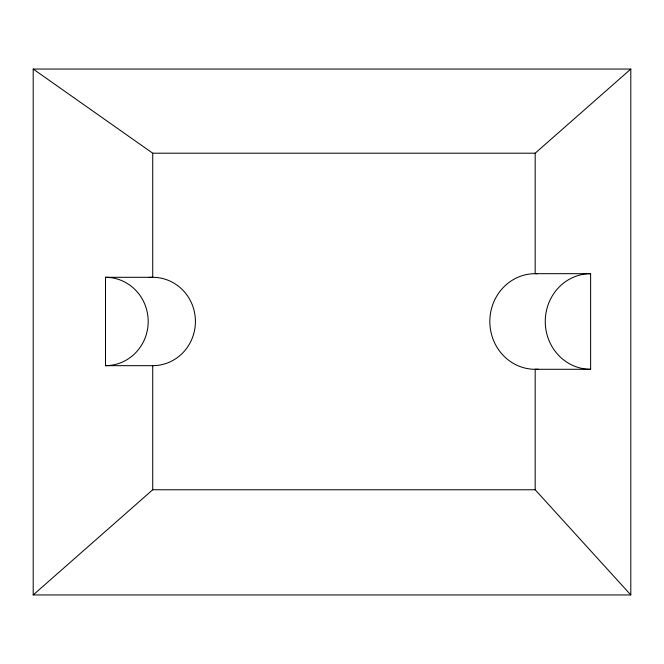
<?xml version="1.0" encoding="UTF-8"?>
<svg xmlns="http://www.w3.org/2000/svg" width="664" height="664" viewBox="0 0 664 664"><rect width="100%" height="100%" fill="white"/><g stroke="black" fill="none" stroke-linecap="round" stroke-linejoin="round"><path stroke-width="1" d="M33.2 594.944L152.72 489.766L535.184 489.766L630.8 594.944L33.2 594.944L33.2 69.056L630.8 69.056L630.8 594.944M33.2 69.056L152.72 153.201L535.184 153.201L630.8 69.056M538.139 369.192A47.808 45.351 -90 0 1 535.184 369.292L590.62 369.292L590.62 273.676L535.184 273.676A47.808 45.351 90 0 0 489.833 321.484A47.808 45.351 90 0 0 535.184 369.292L535.184 489.766M148.67 277.494A44.189 42.695 -90 0 1 195.374 319.384A44.189 42.695 -90 0 1 152.72 365.673L105.501 365.673L105.501 277.295L152.72 277.295L152.72 153.201M535.184 153.201L535.184 273.676A47.808 45.351 -90 0 1 537.151 273.717M152.72 365.673L152.72 489.766M105.501 277.295A44.189 42.695 90 0 1 148.197 321.484A44.189 42.695 90 0 1 105.501 365.673M590.62 369.292A47.808 45.351 -90 0 1 545.26 321.484A47.808 45.351 -90 0 1 590.62 273.676"/></g></svg>
